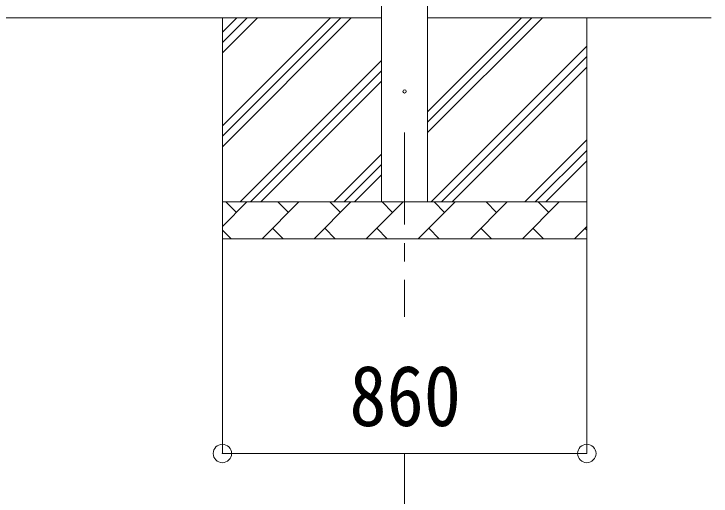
# Model space of a CAD drawing. Units: millimetres at full size, sheet at 1:50; some dimension numbers follow another scale. Extents: x -14053 to 14053, y -9700 to 9700.
# Drawn here: x -3865 to -1972, y -6468 to -5159 of the extents above; entities that cross this region are included whole.
import ezdxf
from ezdxf.enums import TextEntityAlignment as Align

# ---------------------------------------------------------------- set-up
doc = ezdxf.new("R2010")
doc.units = ezdxf.units.MM
doc.header["$LTSCALE"] = 50
doc.header["$PDMODE"] = 32
doc.header["$PDSIZE"] = 50
doc.linetypes.add('CHAIN1', pattern=[8, 5, -1, 1, -1])
for name, color, linetype, lineweight in [('0-0_0', 7, 'Continuous', 9), ('0-1_Defpoints', 4, 'Continuous', 9), ('0-6_PARTS1', 6, 'Continuous', 9)]:
    doc.layers.add(name, color=color, linetype=linetype, lineweight=lineweight)
doc.styles.add('ＭＳ ゴシック', font='')
doc.styles.get('ＭＳ ゴシック').set_extended_font_data('MS Gothic')

msp = doc.modelspace()

# ---------------------------------------------------------------- linework, layer by layer
at = {"layer": '0-0_0'}
for p, q in [((-2866.64, -5169.8), (-8078.64, -5169.8)), ((-3299.14, -5169.8), (-3299.14, -5769.8)), ((-3299.14, -5519.85), (-2949.09, -5169.8)), ((-3299.14, -5491.56), (-2977.37, -5169.8)), ((-3299.14, -5463.28), (-3005.66, -5169.8)), ((-3299.14, -5265.29), (-3203.65, -5169.8)), ((-3299.14, -5237), (-3231.93, -5169.8)), ((-3299.14, -5208.72), (-3260.22, -5169.8)), ((-2741.64, -5169.8), (-1971.64, -5169.8)), ((-2741.64, -5481.46), (-2429.97, -5169.8)), ((-2741.64, -5424.9), (-2486.54, -5169.8)), ((-2741.64, -5453.18), (-2458.26, -5169.8)), ((-2309.14, -5169.8), (-2309.14, -5769.8)), ((-2731.98, -5669.8), (-2309.14, -5246.95)), ((-2703.7, -5669.8), (-2309.14, -5275.24)), ((-3251.1, -5669.8), (-2866.64, -5285.34)), ((-3222.81, -5669.8), (-2866.64, -5313.62)), ((-2675.41, -5669.8), (-2309.14, -5303.52)), ((-3194.53, -5669.8), (-2866.64, -5341.91)), ((-2477.42, -5669.8), (-2309.14, -5501.51)), ((-2449.14, -5669.8), (-2309.14, -5529.8)), ((-2996.54, -5669.8), (-2866.64, -5539.9)), ((-2420.86, -5669.8), (-2309.14, -5558.08)), ((-2968.26, -5669.8), (-2866.64, -5568.18)), ((-2939.97, -5669.8), (-2866.64, -5596.46)), ((-3299.14, -5669.8), (-2309.14, -5669.8)), ((-3299.14, -5736.27), (-3232.67, -5669.8)), ((-3261.22, -5698.35), (-3289.77, -5669.8)), ((-3191.25, -5769.8), (-3091.25, -5669.8)), ((-3119.8, -5698.35), (-3148.35, -5669.8)), ((-3049.82, -5769.8), (-2949.82, -5669.8)), ((-2978.38, -5698.35), (-3006.93, -5669.8)), ((-2908.4, -5769.8), (-2808.4, -5669.8)), ((-2836.96, -5698.35), (-2865.51, -5669.8)), ((-2766.98, -5769.8), (-2666.98, -5669.8)), ((-2695.54, -5698.35), (-2724.09, -5669.8)), ((-2625.56, -5769.8), (-2525.56, -5669.8)), ((-2554.11, -5698.35), (-2582.67, -5669.8)), ((-2484.14, -5769.8), (-2384.14, -5669.8)), ((-2412.69, -5698.35), (-2441.25, -5669.8)), ((-2342.72, -5769.8), (-2309.14, -5736.22)), ((-3299.14, -5746.22), (-3275.56, -5769.8)), ((-3162.69, -5741.24), (-3134.14, -5769.8)), ((-3021.27, -5741.24), (-2992.72, -5769.8)), ((-2879.85, -5741.24), (-2851.3, -5769.8)), ((-2738.43, -5741.24), (-2709.88, -5769.8)), ((-2597.01, -5741.24), (-2568.45, -5769.8)), ((-2455.59, -5741.24), (-2427.03, -5769.8)), ((-2314.16, -5741.24), (-2309.14, -5746.27)), ((-2309.14, -5769.8), (-3299.14, -5769.8))]:
    msp.add_line(p, q, dxfattribs=at)
at = {"layer": '0-1_Defpoints'}
for p, q in [((-2866.64, -5669.8), (-2866.64, -2683.8)), ((-2741.64, -2683.8), (-2741.64, -5669.8))]:
    msp.add_line(p, q, dxfattribs=at)
at = {"layer": '0-1_Defpoints', "color": 7, "linetype": 'CHAIN1'}
msp.add_line((-2804.14, -5481.46), (-2804.14, -5981.46), dxfattribs=at)
at = {"layer": '0-1_Defpoints'}
msp.add_circle((-2804.14, -5369.8), 4.5, dxfattribs=at)
at = {"layer": '0-6_PARTS1'}
for p, q in [((-3299.14, -6352.87), (-3299.14, -5769.8)), ((-2309.14, -6352.87), (-2309.14, -5769.8)), ((-3299.14, -6352.87), (-2309.14, -6352.87)), ((-2804.14, -7016.26), (-2804.14, -6352.87))]:
    msp.add_line(p, q, dxfattribs=at)
for p in [(-3299.14, -6352.87), (-2309.14, -6352.87)]:
    msp.add_point(p, dxfattribs=at)

# ---------------------------------------------------------------- texts
at = {"layer": '0-6_PARTS1', "color": 7, "style": 'ＭＳ ゴシック', "width": 0.9}
msp.add_text('860', height=165, dxfattribs=at).set_placement((-2954.14, -6327.87), align=Align.BOTTOM_LEFT)

doc.saveas('drawing.dxf')
